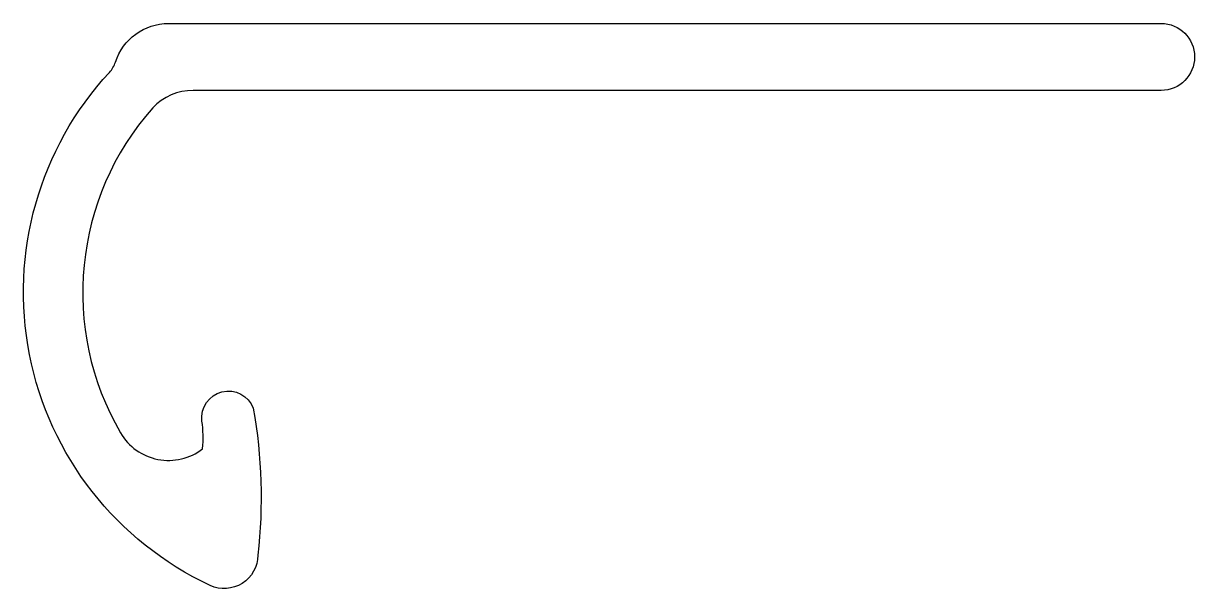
# Model space of a CAD drawing. Extents: x 257.2 to 278.2, y 253 to 263.1.
import ezdxf

# ---------------------------------------------------------------- set-up
doc = ezdxf.new("R2010")
doc.units = 0
doc.layers.add('ANA', color=220, linetype='CONTINUOUS')

msp = doc.modelspace()

# ---------------------------------------------------------------- linework, layer by layer
at = {"layer": 'ANA'}
msp.add_lwpolyline([(261.349, 256.246, -0.073588), (261.43, 253.613, -0.548805), (260.576, 253.069, -0.507969), (258.77, 262.268, 0.108732), (258.878, 262.453, -0.32527), (259.83, 263.145), (277.63, 263.145, -1), (277.63, 261.945), (260.271, 261.945, 0.20583), (259.546, 261.633, 0.323158), (258.968, 255.806, 0.452583), (260.441, 255.519, 0.058453), (260.43, 256.017, -0.888364)], format="xyb", close=True, dxfattribs=at)

doc.saveas('drawing.dxf')
